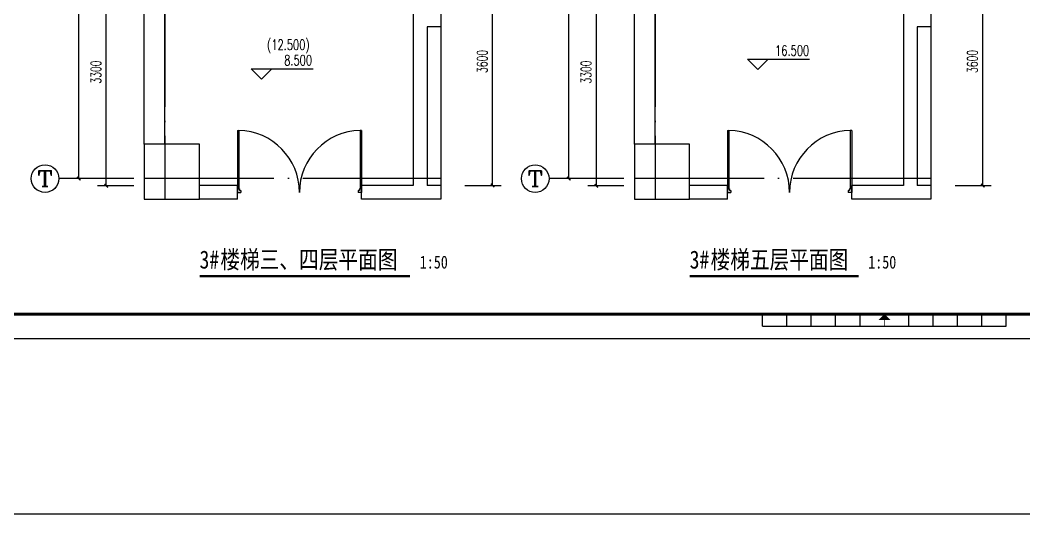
# Model space of a CAD drawing. Extents: x 239268 to 489116, y -316056 to -246175.
# Drawn here: x 427448 to 441999, y -278420 to -271256 of the extents above; entities that cross this region are included whole.
import ezdxf
from ezdxf.enums import TextEntityAlignment as Align

# ---------------------------------------------------------------- set-up
doc = ezdxf.new("R2010")
doc.units = 0
doc.header["$LTSCALE"] = 1000
doc.header["$MEASUREMENT"] = 0
doc.linetypes.add('DOTE', pattern=[2.42, 2, -0.2, 0.02, -0.2])
doc.layers.get('0').update_dxf_attribs({"linetype": 'CONTINUOUS'})
doc.layers.get('Defpoints').update_dxf_attribs({"color": 6, "linetype": 'CONTINUOUS'})
for name, color, linetype in [('A-墙线', 2, 'CONTINUOUS'), ('A-门', 167, 'CONTINUOUS'), ('AXIS', 3, 'CONTINUOUS'), ('AXIS_TEXT', 7, 'CONTINUOUS'), ('COLUMN', 2, 'CONTINUOUS'), ('DIM_ELEV', 3, 'CONTINUOUS'), ('DIM_SYMB', 3, 'CONTINUOUS'), ('DOTE', 26, 'DOTE'), ('PUB_TEXT', 7, 'CONTINUOUS'), ('图框', 85, 'CONTINUOUS')]:
    doc.layers.add(name, color=color, linetype=linetype)
doc.styles.add('_TCH_AXIS', font='COMPLEX', dxfattribs={"bigfont": 'GBCBIG'})
doc.styles.add('_TCH_DIM', font='SIMPLEX', dxfattribs={"bigfont": 'GBCBIG'})
doc.styles.add('COMPLEX', font='COMPLEX')
doc.styles.add('DIM_FONT', font='SIMPLEX.shx', dxfattribs={"width": 0.65})
doc.styles.add('房间名称', font='SIMHEI.TTF', dxfattribs={"width": 0.8})
doc.dimstyles.new('DIMN50', dxfattribs={"dimscale": 0.5, "dimtxt": 300, "dimasz": 100, "dimexe": 250, "dimexo": 300, "dimgap": 150, "dimtad": 1, "dimdec": 0, "dimzin": 0, "dimdsep": 46, "dimtxsty": 'DIM_FONT', "dimblk": 'ARCHTICK', "dimcen": 0.09, "dimclrt": 7, "dimazin": 2, "dimtfac": 1, "dimtdec": 0, "dimtix": 1, "dimtmove": 2, "dimatfit": 3, "dimfxl": 0, "dimtolj": 1, "dimtzin": 0, "dimarcsym": 0})

# ---------------------------------------------------------------- blocks, each defined once
blk = doc.blocks.new('m1800')
at = {"layer": 'A-墙线'}
for p, q in [((-900, -100), (-900, 100)), ((900, -100), (900, 100))]:
    blk.add_line(p, q, dxfattribs=at)
at = {"layer": 'A-门'}
for p, q in [((-900, 900), (-900, 0)), ((-900, 900), (-880, 900)), ((-880, 900), (-880, 50)), ((880, 900), (880, 50)), ((900, 900), (880, 900)), ((900, 900), (900, 0)), ((-900, 50), (-870, 50)), ((-900, 0), (-850, 0)), ((-870, 50), (-870, 30)), ((-870, 30), (-850, 30)), ((-850, 30), (-850, 0)), ((850, 30), (850, 0)), ((870, 30), (850, 30)), ((900, 0), (850, 0)), ((870, 50), (870, 30)), ((900, 50), (870, 50))]:
    blk.add_line(p, q, dxfattribs=at)
for centre, start, end in [((-900, 0), 0, 88.7267), ((900, 0), 91.2733, 180)]:
    blk.add_arc(centre, 900, start, end, dxfattribs=at)
blk = doc.blocks.new('TJAD_TK_A0')
at = {"layer": '图框'}
for p, q in [((1517.5, -436.65), (1517.5, -431.65)), ((1527.5, -436.65), (1527.5, -431.65)), ((1537.5, -436.65), (1537.5, -431.65)), ((1547.5, -436.65), (1547.5, -431.65)), ((1557.5, -436.65), (1557.5, -431.65)), ((1577.5, -436.65), (1577.5, -431.65)), ((1587.5, -436.65), (1587.5, -431.65)), ((1597.5, -436.65), (1597.5, -431.65)), ((1607.5, -436.65), (1607.5, -431.65)), ((1617.5, -436.65), (1617.5, -431.65)), ((1517.5, -436.65), (1617.5, -436.65)), ((973, -441.7), (2162, -441.7))]:
    blk.add_line(p, q, dxfattribs=at)
at = {"layer": '图框', "const_width": 1.2}
blk.add_lwpolyline([(2152, -431.7), (2152, 389.3), (998, 389.3), (998, -431.7)], close=True, dxfattribs=at)
at = {"layer": '图框', "const_width": 0.3}
blk.add_lwpolyline([(1567.5, -434.15), (1567.5, -436.65)], dxfattribs=at)
at = {"layer": '图框'}
blk.add_solid([(1570, -434.15), (1565, -434.15), (1567.5, -431.65)], dxfattribs=at)
blk = doc.blocks.new('_ArchTick')
at = {"color": 0, "linetype": 'ByBlock', "const_width": 0.4}
blk.add_lwpolyline([(-0.5, -0.5), (0.5, 0.5)], dxfattribs=at)
blk = doc.blocks.new('*D240')
at = {"layer": 'AXIS', "color": 0, "lineweight": -2}
for p, q in [((441002, -270056), (441527, -270056)), ((441402, -273656), (441402, -270056)), ((441002, -273656), (441527, -273656))]:
    blk.add_line(p, q, dxfattribs=at)
at = {"layer": 'Defpoints', "color": 0}
for p in [(440852, -270056), (441402, -270056), (440852, -273656)]:
    blk.add_point(p, dxfattribs=at)
at = {"layer": 'AXIS', "color": 0, "lineweight": -2, "xscale": 50, "yscale": 50, "zscale": 50}
for p, rotation in [((441402, -270056), 90), ((441402, -273656), 270)]:
    blk.add_blockref('_ArchTick', p, dxfattribs=dict(at, rotation=rotation))
at = {"layer": 'AXIS', "color": 7, "insert": (441252, -271856), "char_height": 150, "attachment_point": 5, "rotation": 90, "style": 'DIM_FONT'}
blk.add_mtext('\\A1;3600', dxfattribs=at)
blk = doc.blocks.new('*D244')
at = {"layer": 'AXIS', "color": 0, "lineweight": -2}
for p, q in [((436202, -270360), (435677, -270360)), ((435802, -273660), (435802, -270360)), ((436202, -273660), (435677, -273660))]:
    blk.add_line(p, q, dxfattribs=at)
at = {"layer": 'Defpoints', "color": 0}
for p in [(435802, -270360), (436352, -270360), (436352, -273660)]:
    blk.add_point(p, dxfattribs=at)
at = {"layer": 'AXIS', "color": 0, "lineweight": -2, "xscale": 50, "yscale": 50, "zscale": 50}
for p, rotation in [((435802, -270360), 90), ((435802, -273660), 270)]:
    blk.add_blockref('_ArchTick', p, dxfattribs=dict(at, rotation=rotation))
at = {"layer": 'AXIS', "color": 7, "insert": (435652, -272010), "char_height": 150, "attachment_point": 5, "rotation": 90, "style": 'DIM_FONT'}
blk.add_mtext('\\A1;3300', dxfattribs=at)
blk = doc.blocks.new('*D253')
at = {"layer": 'AXIS', "color": 0, "lineweight": -2}
for p, q in [((436202, -263556), (435277, -263556)), ((435402, -273556), (435402, -263556)), ((436202, -273556), (435277, -273556))]:
    blk.add_line(p, q, dxfattribs=at)
at = {"layer": 'Defpoints', "color": 0}
for p in [(435402, -263556), (436352, -263556), (436352, -273556)]:
    blk.add_point(p, dxfattribs=at)
at = {"layer": 'AXIS', "color": 0, "lineweight": -2, "xscale": 50, "yscale": 50, "zscale": 50}
for p, rotation in [((435402, -263556), 90), ((435402, -273556), 270)]:
    blk.add_blockref('_ArchTick', p, dxfattribs=dict(at, rotation=rotation))
at = {"layer": 'AXIS', "color": 7, "insert": (435252, -268556), "char_height": 150, "attachment_point": 5, "rotation": 90, "style": 'DIM_FONT'}
blk.add_mtext('\\A1;10000', dxfattribs=at)
blk = doc.blocks.new('*D254')
at = {"layer": 'AXIS', "color": 0, "lineweight": -2}
for p, q in [((433897, -270056), (434422, -270056)), ((434297, -273656), (434297, -270056)), ((433897, -273656), (434422, -273656))]:
    blk.add_line(p, q, dxfattribs=at)
at = {"layer": 'Defpoints', "color": 0}
for p in [(433747, -270056), (434297, -270056), (433747, -273656)]:
    blk.add_point(p, dxfattribs=at)
at = {"layer": 'AXIS', "color": 0, "lineweight": -2, "xscale": 50, "yscale": 50, "zscale": 50}
for p, rotation in [((434297, -270056), 90), ((434297, -273656), 270)]:
    blk.add_blockref('_ArchTick', p, dxfattribs=dict(at, rotation=rotation))
at = {"layer": 'AXIS', "color": 7, "insert": (434147, -271856), "char_height": 150, "attachment_point": 5, "rotation": 90, "style": 'DIM_FONT'}
blk.add_mtext('\\A1;3600', dxfattribs=at)
blk = doc.blocks.new('*D263')
at = {"layer": 'AXIS', "color": 0, "lineweight": -2}
for p, q in [((429097, -270360), (428572, -270360)), ((428697, -273660), (428697, -270360)), ((429097, -273660), (428572, -273660))]:
    blk.add_line(p, q, dxfattribs=at)
at = {"layer": 'Defpoints', "color": 0}
for p in [(428697, -270360), (429247, -270360), (429247, -273660)]:
    blk.add_point(p, dxfattribs=at)
at = {"layer": 'AXIS', "color": 0, "lineweight": -2, "xscale": 50, "yscale": 50, "zscale": 50}
for p, rotation in [((428697, -270360), 90), ((428697, -273660), 270)]:
    blk.add_blockref('_ArchTick', p, dxfattribs=dict(at, rotation=rotation))
at = {"layer": 'AXIS', "color": 7, "insert": (428547, -272010), "char_height": 150, "attachment_point": 5, "rotation": 90, "style": 'DIM_FONT'}
blk.add_mtext('\\A1;3300', dxfattribs=at)
blk = doc.blocks.new('*D267')
at = {"layer": 'AXIS', "color": 0, "lineweight": -2}
for p, q in [((429097, -263556), (428172, -263556)), ((428297, -273556), (428297, -263556)), ((429097, -273556), (428172, -273556))]:
    blk.add_line(p, q, dxfattribs=at)
at = {"layer": 'Defpoints', "color": 0}
for p in [(428297, -263556), (429247, -263556), (429247, -273556)]:
    blk.add_point(p, dxfattribs=at)
at = {"layer": 'AXIS', "color": 0, "lineweight": -2, "xscale": 50, "yscale": 50, "zscale": 50}
for p, rotation in [((428297, -263556), 90), ((428297, -273556), 270)]:
    blk.add_blockref('_ArchTick', p, dxfattribs=dict(at, rotation=rotation))
at = {"layer": 'AXIS', "color": 7, "insert": (428147, -268556), "char_height": 150, "attachment_point": 5, "rotation": 90, "style": 'DIM_FONT'}
blk.add_mtext('\\A1;10000', dxfattribs=at)
blk = doc.blocks.new('_AXISO')
blk.add_circle((0, 0), 0.5)
at = {"layer": 'AXIS_TEXT', "style": 'COMPLEX', "width": 1.041667}
blk.add_attdef('A', text='', height=0.56, dxfattribs=at).set_placement((-0.25, -0.28), (0.25, -0.28), align=Align.FIT)

msp = doc.modelspace()

# ---------------------------------------------------------------- linework, layer by layer
at = {"layer": 'A-墙线'}
for p, q in [((429247, -273055.9), (429247, -263955.9)), ((433147, -263855.9), (433147, -273655.9)), ((436352.4, -273056.2), (436352.4, -263956.2)), ((429547, -273055.9), (429547, -264055.9)), ((436652.4, -273056.2), (436652.4, -264056.2)), ((440252.4, -264056.2), (440252.4, -273656.2)), ((433347, -271355.9), (433347, -273655.9)), ((433547, -271355.9), (433347, -271355.9)), ((440452.4, -271356.2), (440452.4, -273656.2)), ((440652.4, -271356.2), (440452.4, -271356.2)), ((430597, -273655.9), (430047.1, -273655.9)), ((433147, -273655.9), (432397, -273655.9)), ((433547, -273655.9), (433347, -273655.9)), ((437702.4, -273656.2), (437152.4, -273656.2)), ((440252.4, -273656.2), (439502.4, -273656.2)), ((440652.4, -273656.2), (440452.4, -273656.2)), ((430597, -273855.9), (430047.1, -273855.9)), ((433547, -273855.9), (432397, -273855.9)), ((437702.4, -273856.2), (437152.4, -273856.2)), ((440652.4, -273856.2), (439502.4, -273856.2)), ((253089.6, -278419.5), (489115.8, -278419.5))]:
    msp.add_line(p, q, dxfattribs=at)
at = {"layer": 'AXIS'}
for p, q in [((428697, -273555.9), (428009.5, -273555.9)), ((435802.4, -273556.2), (435114.9, -273556.2))]:
    msp.add_line(p, q, dxfattribs=at)
at = {"layer": 'COLUMN'}
for p, q in [((430047.1, -273055.9), (429247, -273055.9)), ((429247, -273055.9), (429247, -273855.9)), ((430047.1, -273855.9), (430047.1, -273055.9)), ((437152.4, -273056.2), (436352.4, -273056.2)), ((436352.4, -273056.2), (436352.4, -273856.2)), ((437152.4, -273856.2), (437152.4, -273056.2)), ((429247, -273855.9), (430047.1, -273855.9)), ((436352.4, -273856.2), (437152.4, -273856.2))]:
    msp.add_line(p, q, dxfattribs=at)
at = {"layer": 'DIM_ELEV'}
for p, q in [((438142, -271973), (437992, -271823)), ((437992, -271823), (438892, -271823)), ((438142, -271973), (438292, -271823)), ((430945.7, -272113.9), (430795.7, -271963.9)), ((430795.7, -271963.9), (431695.7, -271963.9)), ((430945.7, -272113.9), (431095.7, -271963.9))]:
    msp.add_line(p, q, dxfattribs=at)
at = {"layer": 'DIM_SYMB'}
for points in [[(433547, -265055.9), (433547, -269399.7), (433652, -269437.9), (433442, -269474.9), (433547, -269512.2), (433547, -273855.9)], [(440652.4, -265056.2), (440652.4, -269400), (440757.4, -269438.2), (440547.4, -269475.2), (440652.4, -269512.5), (440652.4, -273856.2)]]:
    msp.add_lwpolyline(points, dxfattribs=at)
at = {"layer": 'DIM_SYMB', "const_width": 35}
for points in [[(430048.8, -274971.6), (433101.9, -274971.6)], [(437154.2, -274971.9), (439602.4, -274971.9)]]:
    msp.add_lwpolyline(points, dxfattribs=at)
at = {"layer": 'DOTE'}
for p, q in [((429547, -263255.9), (429547, -273855.9)), ((433547, -263255.9), (433547, -273855.9)), ((436652.4, -263256.2), (436652.4, -273856.2)), ((440652.4, -263256.2), (440652.4, -273856.2)), ((433547, -273555.9), (429247, -273555.9)), ((440652.4, -273556.2), (436352.4, -273556.2))]:
    msp.add_line(p, q, dxfattribs=at)
at = {"layer": '图框', "color": 1}
msp.add_lwpolyline([(419864.8, -246528.2), (457793.2, -246528.2), (457793.2, -275521.9), (419864.8, -275521.9)], close=True, dxfattribs=at)

# ---------------------------------------------------------------- block references
at = {"layer": 'A-门'}
for p in [(431497, -273755.9), (438602.4, -273756.2)]:
    msp.add_blockref('m1800', p, dxfattribs=at)
at = {"layer": 'AXIS'}
ref = msp.add_blockref('_AXISO', (427809.5, -273555.9), dxfattribs=dict(at, xscale=400, yscale=400, zscale=400))
ref.add_attrib('A', 'T', dxfattribs={"layer": 'AXIS_TEXT', "height": 226.3, "style": '_TCH_AXIS', "width": 1.4}).set_placement((427696.4, -273669.1), (427922.7, -273669.1), align=Align.FIT)
ref = msp.add_blockref('_AXISO', (434914.9, -273556.2), dxfattribs=dict(at, xscale=400, yscale=400, zscale=400))
ref.add_attrib('A', 'T', dxfattribs={"layer": 'AXIS_TEXT', "height": 226.3, "style": '_TCH_AXIS', "width": 1.4}).set_placement((434801.8, -273669.4), (435028.1, -273669.4), align=Align.FIT)
at = {"layer": '图框', "xscale": 35.31510107015492, "yscale": 35.31510107015492, "zscale": 35.31510107015458}
msp.add_blockref('TJAD_TK_A0', (384620.3, -260276.3), dxfattribs=at)

# ---------------------------------------------------------------- texts
at = {"layer": 'PUB_TEXT'}
for s, height, style, width, p in [('(12.500)', 148.75, '_TCH_DIM', 0.705882, (431025.7, -271688.9)), ('16.500', 148.75, '_TCH_DIM', 0.705882, (438392, -271773)), ('8.500', 148.75, '_TCH_DIM', 0.705882, (431275.7, -271913.9)), ('楼梯三、四层平面图', 261.39, '房间名称', 0.8, (430351.2, -274860.3)), ('楼梯五层平面图', 261.39, '房间名称', 0.8, (437456.6, -274860.6)), ('3#', 261.39, '房间名称', 0.8, (430048.8, -274860.3)), ('1:50', 186.71, '房间名称', 0.8, (433241.9, -274860.3)), ('3#', 261.39, '房间名称', 0.8, (437154.2, -274860.6)), ('1:50', 186.71, '房间名称', 0.8, (439742.4, -274860.6))]:
    msp.add_text(s, height=height, dxfattribs=dict(at, style=style, width=width)).set_placement(p)

# ---------------------------------------------------------------- dimensions: what is measured, and where the dimension line sits
at = {"layer": 'AXIS'}
for p1, p2, distance, picture, middle in [((429247, -273555.9), (429247, -263555.9), 950, '*D267', (428147, -268555.9)), ((436352.4, -273556.2), (436352.4, -263556.2), 950, '*D253', (435252.4, -268556.2)), ((433747.1, -273655.9), (433747.1, -270055.9), -550, '*D254', (434147.1, -271855.9)), ((440852.4, -273656.2), (440852.4, -270056.2), -550, '*D240', (441252.4, -271856.2)), ((429247.1, -273659.7), (429247.1, -270359.7), 550, '*D263', (428547, -272009.7)), ((436352.4, -273660), (436352.4, -270360), 550, '*D244', (435652.4, -272010))]:
    dim = msp.add_aligned_dim(p1=p1, p2=p2, distance=distance, dimstyle='DIMN50', dxfattribs=at)
    dim.commit()
    dim.dimension.update_dxf_attribs({"geometry": picture, "text_midpoint": middle})

doc.saveas('drawing.dxf')
